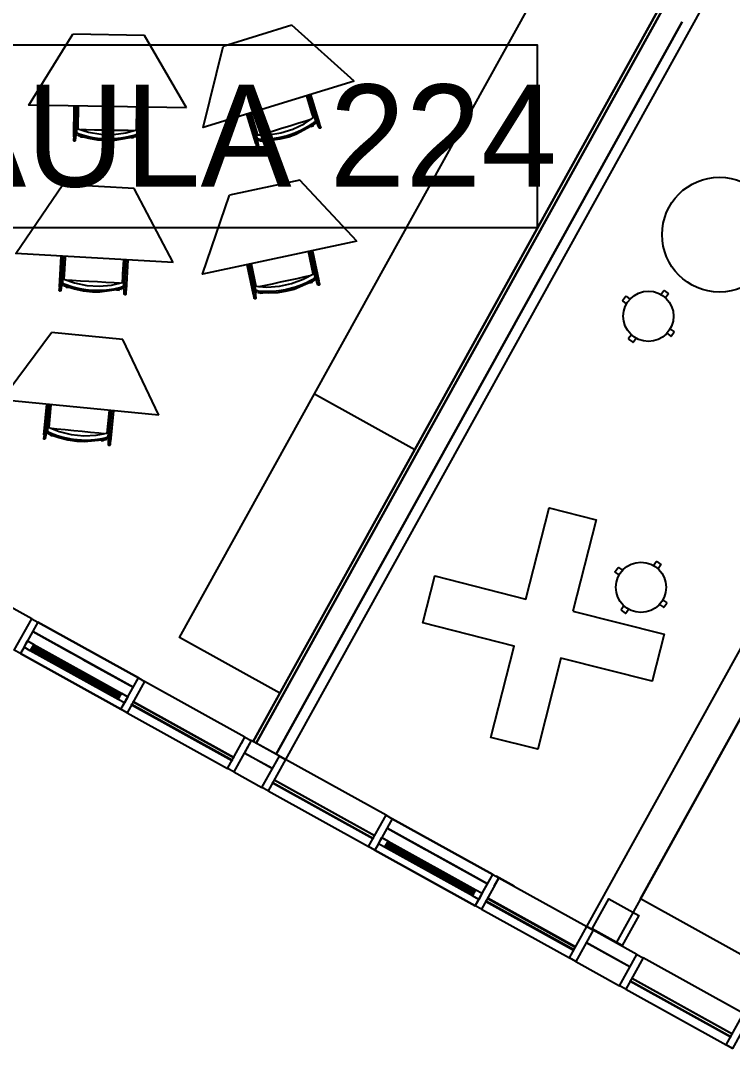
# Model space of a CAD drawing. Header units: metres. Extents: x 3.2 to 22.3, y 0.7 to 22.8.
# Drawn here: x 4.581 to 6.535, y 4.298 to 7.118 of the extents above; entities that cross this region are included whole.
import ezdxf

# ---------------------------------------------------------------- set-up
doc = ezdxf.new("R2010")
doc.units = ezdxf.units.M
for name, color, linetype in [('ARREDI', 9, 'Continuous'), ('INFISSI_VETRATE', 4, 'Continuous'), ('PARETI_STRUTTURE', 7, 'Continuous'), ('PORTE_SCALE', 2, 'Continuous'), ('WAYFINDING_RIQUADRI', 7, 'Continuous'), ('WAYFINDING_TESTI', 7, 'Continuous')]:
    doc.layers.add(name, color=color, linetype=linetype)

msp = doc.modelspace()

# ---------------------------------------------------------------- linework, layer by layer
at = {"layer": 'ARREDI'}
for points in [[(5.3874, 6.0937), (6.0573, 7.3021), (6.3328, 7.1494), (5.6629, 5.941), (5.2924, 5.2726), (5.0169, 5.4253)], [(6.0969, 5.4979), (6.3474, 5.4344), (6.3147, 5.3056), (6.0642, 5.369), (6.0008, 5.1186), (5.8719, 5.1512), (5.9354, 5.4017), (5.6849, 5.4652), (5.7176, 5.594), (5.9681, 5.5305), (6.0316, 5.781), (6.1604, 5.7483)], [(5.2724, 5.0659), (5.2722, 5.0656), (5.195, 5.1083), (5.1952, 5.1087)], [(6.2538, 4.5219), (6.2536, 4.5215), (6.1331, 4.5883), (6.1333, 4.5887)]]:
    msp.add_lwpolyline(points, close=True, dxfattribs=at)
for points in [[(5.0364, 6.8781), (4.6033, 6.8852), (4.7246, 7.0801)], [(4.9215, 7.0769), (4.7246, 7.0801)], [(5.0364, 6.8781), (4.9215, 7.0769)], [(5.3255, 7.1048), (5.1373, 7.0468)], [(5.4963, 6.9514), (5.3255, 7.1048)], [(5.4963, 6.9514), (5.0824, 6.8239), (5.1373, 7.0468)], [(5.3848, 6.8515), (5.3817, 6.8615), (5.3779, 6.8739), (5.3741, 6.8862), (5.3703, 6.8986), (5.3665, 6.9109)], [(4.7383, 6.8203), (4.7385, 6.8331), (4.7388, 6.8484), (4.739, 6.8637), (4.7393, 6.8789), (4.7393, 6.8829)], [(4.8993, 6.8177), (4.8995, 6.8281), (4.8997, 6.841), (4.8999, 6.854), (4.9001, 6.8669), (4.9003, 6.8798)], [(5.2309, 6.8041), (5.2271, 6.8163), (5.2226, 6.8309), (5.2181, 6.8455), (5.2136, 6.8601), (5.2124, 6.8639)], [(5.2318, 6.7931), (5.2295, 6.7986), (5.2273, 6.804), (5.2616, 6.8045), (5.2954, 6.8099), (5.3282, 6.82), (5.3592, 6.8346), (5.3877, 6.8535), (5.389, 6.8477), (5.3902, 6.8419), (5.3899, 6.8411), (5.3889, 6.8398), (5.3872, 6.8382), (5.3853, 6.8367)], [(5.3891, 6.8517), (5.3877, 6.8535)], [(5.3882, 6.8527), (5.3882, 6.8535), (5.3885, 6.8542), (5.389, 6.8548), (5.3897, 6.8551), (5.3904, 6.8552), (5.3911, 6.8551)], [(5.3911, 6.8551), (5.3918, 6.8547), (5.3922, 6.8542), (5.3924, 6.8539), (5.3925, 6.8535), (5.3925, 6.8527), (5.3922, 6.852), (5.3917, 6.8514)], [(5.2398, 6.8042), (5.2535, 6.8084), (5.2754, 6.8152), (5.2975, 6.822), (5.3196, 6.8288), (5.3417, 6.8356), (5.3637, 6.8424), (5.3774, 6.8466)], [(5.3853, 6.8367), (5.369, 6.826), (5.3519, 6.8166), (5.3341, 6.8087), (5.3184, 6.8031)], [(5.3852, 6.8366), (5.3689, 6.8259), (5.3518, 6.8166), (5.3341, 6.8086), (5.3184, 6.8031)], [(5.364, 6.8425), (5.3774, 6.8466)], [(5.384, 6.8279), (5.3839, 6.8281), (5.3838, 6.8286), (5.3836, 6.8292), (5.3834, 6.8299)], [(5.3903, 6.8419), (5.39, 6.8411), (5.3889, 6.8398), (5.3873, 6.8383), (5.3853, 6.8367)], [(5.3857, 6.8365), (5.3858, 6.8363), (5.3861, 6.8359), (5.3865, 6.8354)], [(5.3882, 6.8331), (5.388, 6.8333), (5.3877, 6.8337), (5.3873, 6.8342), (5.3869, 6.8348), (5.3864, 6.8354)], [(5.3877, 6.8337), (5.3886, 6.8344)], [(5.3886, 6.8344), (5.3877, 6.8337)], [(5.3882, 6.833), (5.3882, 6.833)], [(5.3896, 6.8352), (5.3906, 6.8361)], [(5.3906, 6.8361), (5.3897, 6.8352)], [(5.3907, 6.8478), (5.3905, 6.8488)], [(5.3923, 6.8392), (5.3916, 6.8396), (5.3911, 6.8402), (5.3909, 6.8407), (5.3909, 6.8409), (5.3909, 6.8416), (5.3909, 6.8416), (5.3912, 6.8423), (5.3917, 6.8428), (5.3923, 6.8432), (5.3931, 6.8433), (5.3938, 6.8431)], [(5.391, 6.8463), (5.3914, 6.8447), (5.3923, 6.8405)], [(5.3913, 6.8367), (5.3923, 6.8381)], [(5.3924, 6.8381), (5.3913, 6.8368)], [(5.3938, 6.8432), (5.3945, 6.8428), (5.3949, 6.8422), (5.3952, 6.8417), (5.3952, 6.8415), (5.3952, 6.8408), (5.3952, 6.8408), (5.3949, 6.8401), (5.3944, 6.8396), (5.3938, 6.8392), (5.393, 6.8391)], [(5.401, 6.8338), (5.4003, 6.8336)], [(5.4017, 6.822), (5.401, 6.8224), (5.4006, 6.823), (5.4005, 6.8232), (5.4003, 6.8237), (5.4003, 6.8244), (5.4006, 6.8251)], [(5.401, 6.8338), (5.4015, 6.8339), (5.4017, 6.834), (5.4018, 6.834), (5.4018, 6.834)], [(5.4032, 6.826), (5.4039, 6.8257), (5.4043, 6.8251), (5.4044, 6.8249), (5.4044, 6.8249), (5.4046, 6.8244), (5.4046, 6.8236), (5.4043, 6.8229), (5.4038, 6.8224), (5.4031, 6.822), (5.4024, 6.8219), (5.4017, 6.822)], [(4.7269, 6.7988), (4.7268, 6.7988), (4.7272, 6.7988), (4.7277, 6.7988)], [(4.7284, 6.7987), (4.7277, 6.7988)], [(4.7324, 6.8181), (4.7316, 6.8183), (4.731, 6.8187), (4.7306, 6.8193), (4.7303, 6.82), (4.7303, 6.8205), (4.7303, 6.8205), (4.7304, 6.8208), (4.7307, 6.8215), (4.7312, 6.822)], [(4.7331, 6.806), (4.7324, 6.8061), (4.7318, 6.8065), (4.7313, 6.8071), (4.7313, 6.8072), (4.7311, 6.8078), (4.7311, 6.808), (4.7311, 6.8085), (4.7314, 6.8092), (4.7319, 6.8098)], [(4.7312, 6.822), (4.7319, 6.8223), (4.7326, 6.8224), (4.7333, 6.8222), (4.734, 6.8218), (4.7344, 6.8212)], [(4.7319, 6.8098), (4.7326, 6.8101), (4.7334, 6.8102), (4.7341, 6.81), (4.7347, 6.8096), (4.7352, 6.8091), (4.7352, 6.8091), (4.7354, 6.8084), (4.7354, 6.8082), (4.7353, 6.8076), (4.735, 6.807)], [(4.7349, 6.8214), (4.7338, 6.8186)], [(4.7338, 6.8186), (4.7349, 6.8214)], [(4.7343, 6.806), (4.7339, 6.8119), (4.7338, 6.8133)], [(4.7339, 6.81), (4.7338, 6.81)], [(4.7357, 6.8096), (4.7353, 6.8155), (4.7349, 6.8214), (4.7676, 6.8112), (4.8014, 6.8058), (4.8357, 6.8052), (4.8697, 6.8095), (4.9027, 6.8186), (4.9021, 6.8127), (4.9015, 6.8069), (4.901, 6.8062), (4.8996, 6.8052), (4.8975, 6.8043), (4.8952, 6.8034)], [(4.742, 6.806), (4.7397, 6.8069), (4.7376, 6.8079), (4.7362, 6.8089), (4.7357, 6.8096)], [(4.7419, 6.8059), (4.7396, 6.8069), (4.7376, 6.8079), (4.7362, 6.8089), (4.7357, 6.8096)], [(4.7373, 6.8037), (4.7361, 6.8043)], [(4.7362, 6.8043), (4.7373, 6.8038)], [(4.7412, 6.8044), (4.7409, 6.8037), (4.7407, 6.803), (4.7404, 6.8024), (4.7403, 6.8019), (4.7402, 6.8016), (4.7402, 6.8016), (4.7402, 6.8016), (4.7402, 6.8018)], [(4.7416, 6.8056), (4.7416, 6.8054), (4.7414, 6.805), (4.7412, 6.8044)], [(4.7986, 6.7933), (4.7796, 6.796), (4.7606, 6.8002), (4.7419, 6.8059)], [(4.7987, 6.7933), (4.7796, 6.7959), (4.7607, 6.8002), (4.7421, 6.8059)], [(4.7457, 6.8), (4.7457, 6.7993), (4.7456, 6.7986), (4.7456, 6.7981), (4.7456, 6.7978)], [(4.7468, 6.8177), (4.7607, 6.8175)], [(4.8907, 6.8153), (4.8764, 6.8156), (4.8534, 6.8159), (4.8303, 6.8163), (4.8072, 6.8167), (4.7841, 6.8171), (4.7611, 6.8175), (4.7468, 6.8177)], [(4.895, 6.8034), (4.8763, 6.7983), (4.8572, 6.7947), (4.8378, 6.7926)], [(4.8952, 6.8034), (4.8764, 6.7983), (4.8573, 6.7947), (4.8379, 6.7927)], [(4.8768, 6.8156), (4.8907, 6.8153)], [(4.8912, 6.7955), (4.8912, 6.7957), (4.8913, 6.7962), (4.8913, 6.7969), (4.8913, 6.7976)], [(4.8912, 6.7954), (4.8912, 6.7955)], [(4.9015, 6.8069), (4.901, 6.8062), (4.8996, 6.8053), (4.8976, 6.8043), (4.8952, 6.8034)], [(4.8959, 6.8019), (4.8957, 6.8025), (4.8956, 6.8029), (4.8955, 6.8031)], [(4.8959, 6.8019), (4.8961, 6.8012), (4.8964, 6.8005), (4.8966, 6.7998), (4.8967, 6.7994), (4.8968, 6.7991)], [(4.8966, 6.7998), (4.8976, 6.8002)], [(4.8976, 6.8002), (4.8966, 6.7998)], [(4.8988, 6.8006), (4.8999, 6.8011)], [(4.9001, 6.8012), (4.8989, 6.8007)], [(4.9009, 6.8016), (4.9023, 6.8025)], [(4.9024, 6.8025), (4.901, 6.8016)], [(4.9026, 6.8037), (4.9021, 6.8042), (4.9018, 6.8049), (4.9018, 6.8055), (4.9018, 6.8056), (4.9021, 6.8063), (4.9021, 6.8063), (4.9025, 6.8069), (4.9032, 6.8073), (4.9039, 6.8074), (4.9047, 6.8073), (4.9053, 6.8069)], [(4.9035, 6.8165), (4.9027, 6.8186)], [(4.903, 6.8178), (4.9032, 6.8185), (4.9037, 6.8191), (4.9043, 6.8194), (4.9051, 6.8196), (4.9058, 6.8195), (4.9065, 6.8191)], [(4.9036, 6.8108), (4.9035, 6.8091), (4.903, 6.8048)], [(4.9053, 6.8069), (4.9058, 6.8064), (4.9061, 6.8057), (4.9061, 6.8051), (4.9061, 6.8049), (4.9059, 6.8043), (4.9059, 6.8043), (4.9054, 6.8037), (4.9048, 6.8033), (4.904, 6.8032), (4.9033, 6.8033)], [(4.9065, 6.8191), (4.907, 6.8186), (4.9072, 6.8179), (4.9073, 6.8176), (4.9073, 6.8171), (4.907, 6.8164), (4.9065, 6.8158), (4.9059, 6.8155)], [(4.9092, 6.7958), (4.9085, 6.7958)], [(4.91, 6.7958), (4.9101, 6.7958), (4.9097, 6.7958), (4.9092, 6.7958)], [(5.2259, 6.8002), (5.2252, 6.8001), (5.2245, 6.8003), (5.2238, 6.8007), (5.2234, 6.8013), (5.2232, 6.8018), (5.2232, 6.8018), (5.2232, 6.8021), (5.2233, 6.8028), (5.2236, 6.8035)], [(5.2236, 6.8035), (5.2241, 6.804), (5.2248, 6.8043), (5.2256, 6.8044), (5.2263, 6.8042), (5.2269, 6.8038)], [(5.2273, 6.8041), (5.2271, 6.801)], [(5.2271, 6.801), (5.2273, 6.8041)], [(5.2315, 6.7892), (5.2293, 6.7947), (5.2287, 6.796)], [(5.2966, 6.7971), (5.2777, 6.7937), (5.2583, 6.7919), (5.2388, 6.7916)], [(5.2966, 6.7971), (5.2778, 6.7937), (5.2584, 6.7919), (5.239, 6.7916)], [(5.2397, 6.8042), (5.2531, 6.8083)], [(5.2972, 6.7973), (5.313, 6.8015)], [(5.313, 6.8014), (5.2972, 6.7973)], [(4.7303, 6.7873), (4.7296, 6.7869), (4.7289, 6.7868), (4.7281, 6.787), (4.7275, 6.7874), (4.7271, 6.788), (4.7269, 6.7887), (4.7268, 6.7892), (4.7269, 6.7895), (4.7272, 6.7902), (4.7277, 6.7907)], [(4.7305, 6.7905), (4.7309, 6.79), (4.7311, 6.7892), (4.7311, 6.7887), (4.7311, 6.7885), (4.7308, 6.7878), (4.7303, 6.7873)], [(4.7992, 6.7933), (4.8156, 6.7923)], [(4.8156, 6.7923), (4.7993, 6.7933)], [(4.8376, 6.7926), (4.8212, 6.7922)], [(4.8212, 6.7922), (4.8376, 6.7926)], [(4.9062, 6.7844), (4.9057, 6.7849), (4.9055, 6.7856), (4.9054, 6.7859), (4.9055, 6.7864), (4.9057, 6.7871), (4.9062, 6.7877)], [(4.9089, 6.7877), (4.9094, 6.7872), (4.9097, 6.7865), (4.9097, 6.7862), (4.9097, 6.7857), (4.9095, 6.785), (4.909, 6.7845), (4.9084, 6.7841), (4.9076, 6.7839), (4.9069, 6.784), (4.9062, 6.7844)], [(5.2275, 6.7803), (5.227, 6.7801), (5.2267, 6.7801)], [(5.2267, 6.7801), (5.2267, 6.7801)], [(5.2281, 6.7805), (5.2275, 6.7803)], [(5.2311, 6.7892), (5.2304, 6.7889), (5.2297, 6.7888), (5.2289, 6.789), (5.2283, 6.7894), (5.2283, 6.7894), (5.2279, 6.79), (5.2278, 6.7901), (5.2277, 6.7907), (5.2278, 6.7914), (5.2281, 6.7921)], [(5.2281, 6.7921), (5.2286, 6.7926), (5.2293, 6.7929), (5.2301, 6.793), (5.2308, 6.7928), (5.2314, 6.7924), (5.2314, 6.7924), (5.2318, 6.7918), (5.2319, 6.7917), (5.232, 6.7911), (5.2319, 6.7904)], [(5.2335, 6.7702), (5.233, 6.7697), (5.2323, 6.7693), (5.2316, 6.7693), (5.2308, 6.7695), (5.2302, 6.7699), (5.2298, 6.7705), (5.2296, 6.771), (5.2296, 6.7712), (5.2297, 6.772), (5.23, 6.7726)], [(5.2388, 6.7916), (5.2363, 6.7917), (5.234, 6.7921), (5.2324, 6.7926), (5.2317, 6.7931)], [(5.2388, 6.7916), (5.2364, 6.7917), (5.2341, 6.7921), (5.2325, 6.7926), (5.2318, 6.7931)], [(5.2327, 6.7734), (5.2333, 6.7729), (5.2337, 6.7723), (5.2339, 6.7719), (5.2339, 6.7718), (5.2339, 6.7716), (5.2338, 6.7709), (5.2335, 6.7702)], [(5.2338, 6.7882), (5.2351, 6.788)], [(5.2351, 6.788), (5.2338, 6.7882)], [(5.2385, 6.7891), (5.2385, 6.7884), (5.2385, 6.7877), (5.2385, 6.7872), (5.2385, 6.7869), (5.2384, 6.7869), (5.2384, 6.7869), (5.2385, 6.7871)], [(5.2386, 6.7912), (5.2386, 6.7909), (5.2386, 6.7905), (5.2386, 6.7899)], [(5.2442, 6.7871), (5.2444, 6.7863), (5.2446, 6.7857), (5.2448, 6.7852), (5.2448, 6.785)], [(5.2448, 6.785), (5.2448, 6.785)], [(5, 6.454), (4.5676, 6.4783), (4.6966, 6.6682)], [(4.8931, 6.6572), (4.6966, 6.6682)], [(5, 6.454), (4.8931, 6.6572)], [(5.3473, 6.6799), (5.1548, 6.6387)], [(5.504, 6.512), (5.3473, 6.6799)], [(5.504, 6.512), (5.0805, 6.4215), (5.1548, 6.6387)], [(6.698, 5.4572), (7.3583, 6.6484), (7.6338, 6.4957), (6.9735, 5.3045), (6.5582, 4.5553), (6.2827, 4.708), (6.698, 5.4572), (6.9735, 5.3045)], [(4.7034, 6.4706), (4.7032, 6.4666), (4.7023, 6.4514), (4.7015, 6.4361), (4.7006, 6.4209), (4.6999, 6.4081)], [(4.8607, 6.3991), (4.8613, 6.4095), (4.862, 6.4224), (4.8627, 6.4353), (4.8635, 6.4482), (4.8642, 6.4611)], [(5.3711, 6.4831), (5.3738, 6.4705), (5.3765, 6.4578), (5.3792, 6.4452), (5.3819, 6.4326), (5.3841, 6.4224)], [(5.2266, 6.3887), (5.2239, 6.4012), (5.2207, 6.4161), (5.2175, 6.4311), (5.2143, 6.446), (5.2135, 6.4499)], [(4.6939, 6.4062), (4.6932, 6.4064), (4.6926, 6.4068), (4.6921, 6.4074), (4.6919, 6.4081), (4.692, 6.4086), (4.692, 6.4086), (4.692, 6.4089), (4.6923, 6.4095), (4.6929, 6.4101)], [(4.6929, 6.4101), (4.6935, 6.4104), (4.6943, 6.4104), (4.695, 6.4102), (4.6956, 6.4098), (4.6961, 6.4092)], [(4.6953, 6.394), (4.6951, 6.3999), (4.6951, 6.4013)], [(4.6966, 6.4093), (4.6953, 6.4066)], [(4.6953, 6.4066), (4.6966, 6.4093)], [(4.6969, 6.3975), (4.6967, 6.4034), (4.6966, 6.4093), (4.7288, 6.3979), (4.7624, 6.3911), (4.7967, 6.3892), (4.8308, 6.3921), (4.8641, 6.3999), (4.8633, 6.394), (4.8625, 6.3882), (4.8619, 6.3875), (4.8604, 6.3867), (4.8583, 6.3858), (4.856, 6.385)], [(4.7083, 6.4052), (4.7222, 6.4044)], [(4.852, 6.3971), (4.8377, 6.3979), (4.8148, 6.3992), (4.7917, 6.4005), (4.7686, 6.4018), (4.7456, 6.4031), (4.7226, 6.4043), (4.7083, 6.4051)], [(4.8644, 6.399), (4.8646, 6.3997), (4.8651, 6.4003), (4.8658, 6.4006), (4.8665, 6.4008), (4.8673, 6.4006), (4.8679, 6.4002)], [(4.8679, 6.4002), (4.8684, 6.3997), (4.8686, 6.399), (4.8686, 6.3987), (4.8686, 6.3982), (4.8683, 6.3975), (4.8678, 6.397), (4.8672, 6.3966)], [(5.2265, 6.3777), (5.2248, 6.3833), (5.223, 6.389), (5.2572, 6.3864), (5.2914, 6.3888), (5.3249, 6.3959), (5.357, 6.4078), (5.3872, 6.4241), (5.3879, 6.4182), (5.3886, 6.4123), (5.3883, 6.4115), (5.3871, 6.4103), (5.3853, 6.4089), (5.3832, 6.4076)], [(5.2354, 6.388), (5.2495, 6.391), (5.272, 6.3958), (5.2945, 6.4007), (5.3171, 6.4055), (5.3397, 6.4103), (5.3622, 6.4151), (5.3762, 6.4181)], [(5.3831, 6.4075), (5.366, 6.3983), (5.3482, 6.3905), (5.3298, 6.3841), (5.3136, 6.38)], [(5.3832, 6.4075), (5.3661, 6.3983), (5.3482, 6.3905), (5.3298, 6.3841), (5.3136, 6.38)], [(5.3626, 6.4152), (5.3762, 6.4181)], [(5.3812, 6.3989), (5.3811, 6.3992), (5.381, 6.3996), (5.3809, 6.4003), (5.3807, 6.401)], [(5.3887, 6.4123), (5.3883, 6.4115), (5.3872, 6.4103), (5.3854, 6.4089), (5.3832, 6.4076)], [(5.3836, 6.4073), (5.3837, 6.4071), (5.384, 6.4067), (5.3843, 6.4062)], [(5.3858, 6.4037), (5.3857, 6.4039), (5.3854, 6.4044), (5.3851, 6.4049), (5.3847, 6.4056), (5.3843, 6.4062)], [(5.3854, 6.4044), (5.3863, 6.4049)], [(5.3863, 6.4049), (5.3854, 6.4043)], [(5.3884, 6.4221), (5.3872, 6.4241)], [(5.3874, 6.4056), (5.3885, 6.4065)], [(5.3885, 6.4065), (5.3875, 6.4057)], [(5.3876, 6.4233), (5.3877, 6.424), (5.388, 6.4247), (5.3885, 6.4252), (5.3892, 6.4255), (5.39, 6.4256), (5.3907, 6.4254)], [(5.3904, 6.4094), (5.3898, 6.4099), (5.3894, 6.4105), (5.3892, 6.411), (5.3892, 6.4112), (5.3893, 6.4119), (5.3896, 6.4126), (5.3902, 6.4131), (5.3909, 6.4134), (5.3916, 6.4134), (5.3923, 6.4132)], [(5.3892, 6.4071), (5.3904, 6.4083)], [(5.3904, 6.4083), (5.3893, 6.4071)], [(5.3896, 6.4182), (5.3895, 6.4191)], [(5.3899, 6.4163), (5.39, 6.415), (5.3905, 6.4107)], [(5.3904, 6.4131), (5.3904, 6.4131)], [(5.3907, 6.4254), (5.3913, 6.4249), (5.3917, 6.4243), (5.3918, 6.4241), (5.3918, 6.4241), (5.3919, 6.4236), (5.3918, 6.4229), (5.3915, 6.4222), (5.391, 6.4217)], [(5.3923, 6.4132), (5.3929, 6.4128), (5.3934, 6.4122), (5.3935, 6.4116), (5.3936, 6.4115), (5.3935, 6.4108), (5.3935, 6.4108), (5.3931, 6.4101), (5.3926, 6.4096), (5.3919, 6.4093), (5.3912, 6.4092)], [(5.3986, 6.4032), (5.398, 6.4031)], [(5.3986, 6.4032), (5.3991, 6.4034), (5.3994, 6.4034), (5.3995, 6.4034), (5.3995, 6.4034)], [(4.6906, 6.3754), (4.6899, 6.3751), (4.6892, 6.375), (4.6884, 6.3752), (4.6878, 6.3757), (4.6874, 6.3763), (4.6872, 6.377), (4.6872, 6.3775), (4.6873, 6.3777), (4.6876, 6.3784), (4.6881, 6.3789)], [(4.6876, 6.387), (4.6876, 6.387), (4.6877, 6.387), (4.6879, 6.387), (4.6885, 6.387)], [(4.6891, 6.3869), (4.6885, 6.387)], [(4.6909, 6.3787), (4.6913, 6.3781), (4.6915, 6.3773), (4.6915, 6.3768), (4.6914, 6.3766), (4.6911, 6.3759), (4.6906, 6.3754)], [(4.6942, 6.394), (4.6934, 6.3942), (4.6928, 6.3946), (4.6924, 6.3952), (4.6924, 6.3953), (4.6922, 6.3959), (4.6922, 6.396), (4.6923, 6.3966), (4.6926, 6.3973), (4.6931, 6.3978)], [(4.6931, 6.3978), (4.6938, 6.3981), (4.6946, 6.3982), (4.6953, 6.398), (4.6959, 6.3976), (4.6963, 6.397), (4.6963, 6.397), (4.6965, 6.3963), (4.6965, 6.3961), (4.6964, 6.3956), (4.6961, 6.3949)], [(4.6951, 6.398), (4.695, 6.398)], [(4.703, 6.3936), (4.7008, 6.3946), (4.6988, 6.3957), (4.6974, 6.3967), (4.6969, 6.3975)], [(4.703, 6.3936), (4.7006, 6.3947), (4.6987, 6.3958), (4.6974, 6.3968), (4.6969, 6.3975)], [(4.6971, 6.3922), (4.6982, 6.3916)], [(4.6982, 6.3916), (4.6971, 6.3922)], [(4.7011, 6.3896), (4.701, 6.3894), (4.701, 6.3893), (4.701, 6.3894), (4.7011, 6.3896), (4.7013, 6.3901), (4.7016, 6.3907), (4.7019, 6.3914), (4.7022, 6.3921)], [(4.7026, 6.3933), (4.7026, 6.3931), (4.7024, 6.3927), (4.7021, 6.3921)], [(4.7591, 6.3787), (4.7402, 6.3821), (4.7213, 6.3871), (4.703, 6.3936)], [(4.7591, 6.3787), (4.7403, 6.3821), (4.7214, 6.3871), (4.7031, 6.3935)], [(4.7065, 6.3875), (4.7064, 6.3868), (4.7064, 6.3861), (4.7064, 6.3856), (4.7063, 6.3854)], [(4.7597, 6.3787), (4.776, 6.3771)], [(4.776, 6.3771), (4.7598, 6.3787)], [(4.8559, 6.385), (4.8369, 6.3806), (4.8177, 6.3778), (4.7982, 6.3765), (4.7816, 6.3768)], [(4.856, 6.385), (4.837, 6.3806), (4.8177, 6.3778), (4.7983, 6.3765), (4.7816, 6.3768)], [(4.8381, 6.3979), (4.852, 6.3971)], [(4.8517, 6.3772), (4.8518, 6.3775), (4.8518, 6.378), (4.8518, 6.3786), (4.8519, 6.3793)], [(4.8517, 6.3772), (4.8517, 6.3772)], [(4.8625, 6.3882), (4.8619, 6.3875), (4.8605, 6.3867), (4.8584, 6.3858), (4.856, 6.385)], [(4.8563, 6.3847), (4.8564, 6.3845), (4.8565, 6.384), (4.8567, 6.3834)], [(4.8567, 6.3834), (4.8569, 6.3827), (4.8571, 6.382), (4.8573, 6.3813), (4.8574, 6.3809), (4.8575, 6.3806)], [(4.8573, 6.3814), (4.8583, 6.3817)], [(4.8583, 6.3817), (4.8573, 6.3814)], [(4.8595, 6.3821), (4.8606, 6.3825)], [(4.8608, 6.3826), (4.8596, 6.3821)], [(4.8616, 6.383), (4.8631, 6.3838)], [(4.8631, 6.3838), (4.8617, 6.383)], [(4.8634, 6.3849), (4.863, 6.3855), (4.8627, 6.3862), (4.8627, 6.3868), (4.8627, 6.387), (4.863, 6.3876), (4.863, 6.3876), (4.8635, 6.3882), (4.8641, 6.3885), (4.8649, 6.3886), (4.8656, 6.3885), (4.8663, 6.3881)], [(4.8639, 6.3861), (4.8645, 6.3904), (4.8647, 6.392)], [(4.8648, 6.3977), (4.8641, 6.3999)], [(4.8663, 6.3881), (4.8667, 6.3875), (4.867, 6.3868), (4.867, 6.3862), (4.867, 6.3861), (4.8667, 6.3855), (4.8667, 6.3854), (4.8662, 6.3849), (4.8656, 6.3845), (4.8648, 6.3844), (4.8641, 6.3846)], [(4.8649, 6.3936), (4.8651, 6.3945)], [(4.8697, 6.3768), (4.869, 6.3768)], [(4.8705, 6.3768), (4.8702, 6.3768), (4.8697, 6.3768)], [(4.8705, 6.3768), (4.8706, 6.3768)], [(5.2213, 6.3852), (5.2205, 6.3852), (5.2198, 6.3855), (5.2193, 6.386), (5.2189, 6.3866), (5.2188, 6.3871), (5.2188, 6.3873), (5.2189, 6.3881), (5.2193, 6.3887)], [(5.2193, 6.3887), (5.2199, 6.3892), (5.2206, 6.3895), (5.2213, 6.3895), (5.222, 6.3892), (5.2226, 6.3887)], [(5.2248, 6.3736), (5.224, 6.3735), (5.2233, 6.3738), (5.2227, 6.3742), (5.2227, 6.3743), (5.2224, 6.3749), (5.2223, 6.375), (5.2222, 6.3756), (5.2224, 6.3763), (5.2228, 6.377)], [(5.223, 6.389), (5.2226, 6.386)], [(5.2226, 6.386), (5.223, 6.389)], [(5.2228, 6.377), (5.2233, 6.3775), (5.224, 6.3777), (5.2248, 6.3777), (5.2255, 6.3775), (5.2261, 6.377), (5.2261, 6.377), (5.2264, 6.3764), (5.2265, 6.3762), (5.2266, 6.3757), (5.2264, 6.3749)], [(5.2237, 6.3809), (5.2242, 6.3795), (5.2259, 6.3738)], [(5.2334, 6.3755), (5.2308, 6.3759), (5.2286, 6.3765), (5.2271, 6.3771), (5.2265, 6.3777)], [(5.2334, 6.3755), (5.231, 6.3759), (5.2287, 6.3764), (5.2272, 6.3771), (5.2265, 6.3776)], [(5.2293, 6.3723), (5.228, 6.3726)], [(5.2281, 6.3726), (5.2293, 6.3723)], [(5.233, 6.3738), (5.2329, 6.3731), (5.2328, 6.3724), (5.2327, 6.3717), (5.2326, 6.3712), (5.2326, 6.3709), (5.2326, 6.3709), (5.2326, 6.3709), (5.2326, 6.3711)], [(5.2331, 6.3752), (5.2331, 6.3749), (5.2331, 6.3745), (5.233, 6.3738)], [(5.2914, 6.376), (5.2723, 6.3743), (5.2528, 6.3741), (5.2334, 6.3755)], [(5.2915, 6.376), (5.2724, 6.3743), (5.2529, 6.3741), (5.2335, 6.3755)], [(5.2354, 6.388), (5.2491, 6.391)], [(5.292, 6.3761), (5.3082, 6.3788)], [(5.3081, 6.3788), (5.2921, 6.3761)], [(5.3983, 6.3915), (5.3977, 6.3919), (5.3973, 6.3925), (5.3972, 6.3928), (5.3972, 6.3928), (5.3971, 6.3932), (5.3971, 6.394), (5.3975, 6.3947)], [(5.4002, 6.3953), (5.4008, 6.3949), (5.4012, 6.3943), (5.4013, 6.3941), (5.4013, 6.3941), (5.4014, 6.3936), (5.4013, 6.3928), (5.401, 6.3922), (5.4004, 6.3916), (5.3998, 6.3913), (5.399, 6.3913), (5.3983, 6.3915)], [(6.3383, 6.3663), (6.3462, 6.3771)], [(6.3462, 6.3771), (6.3473, 6.3773)], [(6.3473, 6.3773), (6.3587, 6.3689)], [(4.8663, 6.3655), (4.8658, 6.3661), (4.8656, 6.3668), (4.8655, 6.3671), (4.8656, 6.3676), (4.8658, 6.3683), (4.8663, 6.3688)], [(4.8691, 6.3688), (4.8696, 6.3682), (4.8698, 6.3675), (4.8699, 6.3673), (4.8698, 6.3668), (4.8695, 6.3661), (4.8691, 6.3655), (4.8684, 6.3651), (4.8677, 6.365), (4.8669, 6.3652), (4.8663, 6.3655)], [(5.2211, 6.3653), (5.2206, 6.3652), (5.2203, 6.3651)], [(5.2203, 6.3651), (5.2203, 6.3651)], [(5.2218, 6.3654), (5.2211, 6.3653)], [(5.2262, 6.3547), (5.2257, 6.3542), (5.2249, 6.354), (5.2242, 6.354), (5.2235, 6.3542), (5.2229, 6.3547), (5.2225, 6.3553), (5.2224, 6.3558), (5.2224, 6.3558), (5.2224, 6.3561), (5.2225, 6.3568)], [(5.2257, 6.3579), (5.2262, 6.3575), (5.2266, 6.3568), (5.2267, 6.3563), (5.2267, 6.3561), (5.2266, 6.3553), (5.2262, 6.3547)], [(5.2388, 6.3685), (5.2387, 6.3687), (5.2386, 6.3692), (5.2385, 6.3698), (5.2383, 6.3705)], [(5.2388, 6.3684), (5.2388, 6.3684)], [(6.2333, 6.3495), (6.2417, 6.361)], [(6.2335, 6.3484), (6.2333, 6.3495)], [(6.2443, 6.3405), (6.2335, 6.3484)], [(6.2417, 6.361), (6.2428, 6.3611)], [(6.2428, 6.3611), (6.2536, 6.3532)], [(6.3589, 6.3678), (6.351, 6.357)], [(6.3587, 6.3689), (6.3589, 6.3678)], [(4.9601, 6.0351), (4.529, 6.0771), (4.6656, 6.2616)], [(4.8616, 6.2425), (4.6656, 6.2616)], [(6.3548, 6.2596), (6.3656, 6.2517)], [(6.3749, 6.2644), (6.3641, 6.2723)], [(6.3667, 6.2519), (6.3751, 6.2633)], [(6.3751, 6.2633), (6.3749, 6.2644)], [(4.9601, 6.0351), (4.8616, 6.2425)], [(6.2574, 6.2558), (6.2495, 6.245)], [(6.2495, 6.245), (6.2497, 6.2439)], [(6.2496, 6.2439), (6.2611, 6.2355)], [(6.2611, 6.2355), (6.2622, 6.2357)], [(6.2622, 6.2357), (6.2701, 6.2465)], [(6.3656, 6.2517), (6.3667, 6.2519)], [(5.3874, 6.0937), (5.6629, 5.941)], [(4.6583, 6.0016), (4.6596, 6.0143), (4.661, 6.0295), (4.6625, 6.0448), (4.664, 6.0599), (4.6644, 6.0639)], [(4.8246, 6.0478), (4.8234, 6.035), (4.8221, 6.0221), (4.8196, 5.9964), (4.8186, 5.986)], [(4.6452, 5.981), (4.6452, 5.981), (4.6452, 5.981), (4.6455, 5.981), (4.646, 5.981)], [(4.6467, 5.9809), (4.646, 5.981)], [(4.652, 5.9877), (4.6513, 5.9879), (4.6507, 5.9884), (4.6503, 5.989), (4.6503, 5.9891), (4.6501, 5.9897), (4.6501, 5.9899), (4.6502, 5.9904), (4.6506, 5.9911), (4.6511, 5.9916)], [(4.6522, 5.9999), (4.6515, 6.0001), (4.6509, 6.0006), (4.6505, 6.0012), (4.6504, 6.0019), (4.6504, 6.0024), (4.6505, 6.0027), (4.6508, 6.0033), (4.6514, 6.0038)], [(4.6511, 5.9916), (4.6518, 5.9919), (4.6526, 5.9919), (4.6533, 5.9917), (4.6539, 5.9912), (4.6543, 5.9906), (4.6543, 5.9906), (4.6545, 5.9899), (4.6545, 5.9898), (4.6544, 5.9892), (4.654, 5.9885)], [(4.6514, 6.0038), (4.6521, 6.0041), (4.6528, 6.0041), (4.6535, 6.0039), (4.6541, 6.0035), (4.6545, 6.0028)], [(4.6531, 5.9917), (4.653, 5.9917)], [(4.6532, 5.9876), (4.6532, 5.9936), (4.6532, 5.995)], [(4.655, 6.0029), (4.6537, 6.0002)], [(4.6537, 6.0002), (4.655, 6.0029)], [(4.6545, 5.9915), (4.6552, 5.9915)], [(4.6549, 5.9911), (4.655, 5.997), (4.655, 6.0029), (4.6868, 5.9902), (4.7201, 5.982), (4.7542, 5.9787), (4.7885, 5.9803), (4.8221, 5.9867), (4.821, 5.9808), (4.8199, 5.975), (4.8193, 5.9744), (4.8178, 5.9736), (4.8157, 5.9728), (4.8133, 5.9721)], [(4.6608, 5.987), (4.6586, 5.9881), (4.6567, 5.9893), (4.6554, 5.9903), (4.6549, 5.9911)], [(4.6608, 5.987), (4.6585, 5.9881), (4.6566, 5.9893), (4.6553, 5.9904), (4.6549, 5.9911)], [(4.656, 5.9852), (4.6549, 5.9859)], [(4.6549, 5.9858), (4.656, 5.9852)], [(4.6599, 5.9855), (4.6596, 5.9848), (4.6593, 5.9841), (4.659, 5.9835), (4.6588, 5.9831), (4.6587, 5.9828), (4.6587, 5.9828), (4.6587, 5.9828), (4.6588, 5.983)], [(4.6599, 5.9855), (4.6602, 5.9861), (4.6605, 5.9867)], [(4.7163, 5.9698), (4.6975, 5.974), (4.6789, 5.9797), (4.6608, 5.987)], [(4.7163, 5.9698), (4.6976, 5.974), (4.679, 5.9797), (4.6609, 5.9869)], [(4.664, 5.9807), (4.664, 5.98), (4.6639, 5.9794), (4.6639, 5.9789), (4.6638, 5.9786)], [(4.6666, 5.9983), (4.6805, 5.997)], [(4.8099, 5.9843), (4.7956, 5.9857), (4.7727, 5.988), (4.7497, 5.9902), (4.7267, 5.9924), (4.7037, 5.9947), (4.6808, 5.9969), (4.6666, 5.9983)], [(4.796, 5.9857), (4.8099, 5.9843)], [(4.8223, 5.9787), (4.8221, 5.9771), (4.8213, 5.9729)], [(4.8227, 5.9845), (4.8221, 5.9867)], [(4.8223, 5.9858), (4.8226, 5.9865), (4.8231, 5.987), (4.8238, 5.9873), (4.8245, 5.9874), (4.8252, 5.9873), (4.8259, 5.9868)], [(4.8226, 5.9803), (4.8228, 5.9812)], [(4.8259, 5.9868), (4.8263, 5.9863), (4.8265, 5.9855), (4.8265, 5.9853), (4.8265, 5.9848), (4.8262, 5.9841), (4.8257, 5.9836), (4.825, 5.9832)], [(4.6477, 5.9693), (4.647, 5.969), (4.6462, 5.969), (4.6455, 5.9692), (4.6449, 5.9697), (4.6445, 5.9703), (4.6444, 5.971), (4.6444, 5.9715), (4.6444, 5.9715), (4.6445, 5.9718), (4.6448, 5.9724), (4.6454, 5.9729)], [(4.6481, 5.9726), (4.6485, 5.9719), (4.6487, 5.9712), (4.6487, 5.9707), (4.6487, 5.9707), (4.6486, 5.9705), (4.6482, 5.9698), (4.6477, 5.9693)], [(4.7331, 5.9675), (4.7169, 5.9697)], [(4.7169, 5.9697), (4.7331, 5.9675)], [(4.8132, 5.9721), (4.7941, 5.9685), (4.7748, 5.9665), (4.7553, 5.966), (4.7387, 5.9669)], [(4.8133, 5.9721), (4.7942, 5.9685), (4.7748, 5.9665), (4.7553, 5.966), (4.7387, 5.9669)], [(4.809, 5.9666), (4.8089, 5.9659), (4.8088, 5.9652), (4.8088, 5.9648), (4.8088, 5.9645)], [(4.8088, 5.9645), (4.8088, 5.9645)], [(4.82, 5.975), (4.8194, 5.9744), (4.8179, 5.9736), (4.8158, 5.9728), (4.8133, 5.9721)], [(4.8136, 5.9718), (4.8137, 5.9716), (4.8138, 5.9711), (4.8139, 5.9705)], [(4.8146, 5.9677), (4.8146, 5.9679), (4.8144, 5.9684), (4.8143, 5.9691), (4.8141, 5.9698), (4.8139, 5.9705)], [(4.8144, 5.9684), (4.8155, 5.9687)], [(4.8155, 5.9687), (4.8144, 5.9684)], [(4.8167, 5.969), (4.8178, 5.9695)], [(4.818, 5.9695), (4.8168, 5.9691)], [(4.8189, 5.9699), (4.8204, 5.9707)], [(4.8204, 5.9707), (4.819, 5.9699)], [(4.8208, 5.9717), (4.8203, 5.9723), (4.8201, 5.9731), (4.8201, 5.9736), (4.8201, 5.9738), (4.8204, 5.9744), (4.8204, 5.9745), (4.821, 5.975), (4.8216, 5.9753), (4.8224, 5.9754), (4.8231, 5.9752), (4.8237, 5.9748)], [(4.8237, 5.9748), (4.8242, 5.9742), (4.8244, 5.9735), (4.8244, 5.9729), (4.8243, 5.9727), (4.8241, 5.9721), (4.8241, 5.9721), (4.8235, 5.9715), (4.8229, 5.9712), (4.8221, 5.9712), (4.8214, 5.9713)], [(4.8228, 5.9522), (4.8224, 5.9528), (4.8221, 5.9536), (4.8221, 5.9538), (4.8222, 5.9543), (4.8225, 5.955), (4.823, 5.9555)], [(4.8258, 5.9554), (4.8262, 5.9548), (4.8265, 5.9541), (4.8265, 5.9538), (4.8264, 5.9533), (4.8261, 5.9526), (4.8256, 5.9521), (4.8249, 5.9518), (4.8242, 5.9517), (4.8234, 5.9518), (4.8228, 5.9523)], [(4.8267, 5.9634), (4.826, 5.9634)], [(4.8275, 5.9633), (4.8272, 5.9633), (4.8267, 5.9634)], [(4.8275, 5.9633), (4.8276, 5.9633)], [(6.2129, 5.606), (6.2212, 5.6174)], [(6.2213, 5.6175), (6.2224, 5.6176)], [(6.2224, 5.6176), (6.2332, 5.6097)], [(6.3178, 5.6228), (6.3258, 5.6336)], [(6.3258, 5.6336), (6.3269, 5.6338)], [(6.3269, 5.6338), (6.3383, 5.6254)], [(6.3385, 5.6243), (6.3305, 5.6135)], [(6.3383, 5.6254), (6.3385, 5.6243)], [(6.213, 5.6049), (6.2129, 5.606)], [(6.2239, 5.597), (6.213, 5.6049)], [(6.3545, 5.5209), (6.3436, 5.5288)], [(6.237, 5.5123), (6.2291, 5.5015)], [(6.2291, 5.5015), (6.2292, 5.5004)], [(6.2292, 5.5004), (6.2407, 5.492)], [(6.2418, 5.4922), (6.2497, 5.503)], [(6.3343, 5.5161), (6.3452, 5.5082)], [(6.3452, 5.5082), (6.3463, 5.5084)], [(6.3463, 5.5084), (6.3546, 5.5198)], [(6.3546, 5.5198), (6.3545, 5.5209)], [(6.2407, 5.492), (6.2418, 5.4922)]]:
    msp.add_lwpolyline(points, dxfattribs=at)
for centre, radius in [((6.4992, 6.5303), 0.1575), ((6.3042, 6.3064), 0.0689), ((6.2837, 5.5629), 0.0689)]:
    msp.add_circle(centre, radius, dxfattribs=at)
at = {"layer": 'INFISSI_VETRATE'}
for points in [[(5.8674, 4.6983), (5.8656, 4.6965)], [(5.8737, 4.7046), (5.8726, 4.7035)], [(5.8853, 4.6883), (5.8835, 4.6866)], [(5.8916, 4.6947), (5.8905, 4.6936)], [(5.9096, 4.6848), (5.9084, 4.6836)], [(5.9032, 4.6784), (5.9015, 4.6767)], [(5.9211, 4.6685), (5.9194, 4.6667)], [(5.9275, 4.6748), (5.9263, 4.6737)], [(5.939, 4.6585), (5.9373, 4.6568)], [(5.9454, 4.6649), (5.9442, 4.6638)], [(5.9633, 4.655), (5.9621, 4.6538)], [(5.9569, 4.6486), (5.9552, 4.6469)], [(5.9748, 4.6387), (5.9731, 4.637)], [(5.9812, 4.6451), (5.9801, 4.6439)], [(5.9928, 4.6288), (5.991, 4.627)], [(5.9991, 4.6351), (5.998, 4.634)], [(6.017, 4.6252), (6.0159, 4.624)], [(6.0107, 4.6188), (6.0089, 4.6171)], [(6.0286, 4.6089), (6.0268, 4.6072)], [(6.0349, 4.6153), (6.0338, 4.6141)], [(6.0465, 4.599), (6.0448, 4.5972)], [(6.0529, 4.6053), (6.0517, 4.6042)], [(6.0644, 4.589), (6.0627, 4.5873)], [(6.0708, 4.5954), (6.0696, 4.5943)], [(6.0823, 4.5791), (6.0806, 4.5774)], [(6.0887, 4.5855), (6.0875, 4.5843)], [(6.0986, 4.5675), (6.0985, 4.5674)]]:
    msp.add_lwpolyline(points, dxfattribs=at)
at = {"layer": 'PARETI_STRUTTURE'}
for points in [[(6.427, 7.1692), (6.4528, 7.1548), (5.3085, 5.0905), (5.2827, 5.1048), (6.3965, 7.1141)], [(6.3414, 7.1446), (5.2276, 5.1353), (5.2189, 5.1401), (6.3328, 7.1494)], [(5.2826, 5.1048), (5.2276, 5.1353), (6.3414, 7.1446)], [(6.3965, 7.1141), (5.2827, 5.1048)], [(5.3848, 6.8515), (5.3663, 6.9114)], [(5.3704, 6.9126), (5.3891, 6.8521)], [(5.3922, 6.8505), (5.3728, 6.9134)], [(5.3769, 6.9146), (5.4018, 6.834)], [(4.7268, 6.7988), (4.7282, 6.8831)], [(4.7326, 6.883), (4.7315, 6.8204)], [(4.734, 6.8191), (4.735, 6.883)], [(4.7394, 6.8829), (4.7383, 6.8203)], [(4.8993, 6.8177), (4.9003, 6.8803)], [(4.9046, 6.8802), (4.9036, 6.8169)], [(4.906, 6.8144), (4.9071, 6.8802)], [(4.9114, 6.8801), (4.9101, 6.7958)], [(5.2267, 6.78), (5.2018, 6.8607)], [(5.206, 6.8619), (5.2244, 6.8021)], [(5.2272, 6.8015), (5.2083, 6.8627)], [(5.2125, 6.8639), (5.2309, 6.8041)], [(5.3882, 6.8521), (5.3909, 6.8407)], [(5.3888, 6.8513), (5.3884, 6.8523)], [(5.3924, 6.8539), (5.4044, 6.8249)], [(5.3856, 6.8365), (5.3832, 6.8348), (5.3618, 6.8217), (5.3393, 6.8108), (5.3157, 6.8022)], [(5.3882, 6.833), (5.3361, 6.8048), (5.317, 6.7981)], [(5.384, 6.8279), (5.3772, 6.8258)], [(5.3932, 6.8407), (5.3912, 6.8454)], [(5.3914, 6.8447), (5.3919, 6.8429)], [(5.4004, 6.8232), (5.3935, 6.84)], [(4.7268, 6.7892), (4.7303, 6.8205)], [(4.7305, 6.8197), (4.7311, 6.808)], [(4.7346, 6.82), (4.7311, 6.7887)], [(4.7315, 6.8202), (4.7315, 6.8173)], [(4.7338, 6.81), (4.7339, 6.8119)], [(4.7354, 6.8082), (4.7354, 6.8082), (4.7354, 6.8084), (4.7354, 6.8085), (4.7354, 6.8086), (4.7354, 6.8088), (4.7354, 6.8089), (4.7354, 6.809), (4.7353, 6.8092), (4.7353, 6.8093), (4.7353, 6.8094), (4.7353, 6.8097), (4.7353, 6.8098), (4.7353, 6.81), (4.7353, 6.8101), (4.7353, 6.8102), (4.7353, 6.8103), (4.7353, 6.8105), (4.7353, 6.8106), (4.7353, 6.8107), (4.7353, 6.8109), (4.7353, 6.8111), (4.7353, 6.8113), (4.7353, 6.8114), (4.7352, 6.8115), (4.7352, 6.8117), (4.7352, 6.8118), (4.7352, 6.8119), (4.7352, 6.812), (4.7352, 6.8122), (4.7352, 6.8123), (4.7352, 6.8126), (4.7352, 6.8127), (4.7352, 6.8128), (4.7352, 6.813), (4.7352, 6.8131), (4.7352, 6.8132), (4.7352, 6.8134), (4.7351, 6.8135), (4.7351, 6.8136), (4.7351, 6.8138), (4.7351, 6.814), (4.7351, 6.8141), (4.7351, 6.8143), (4.7351, 6.8144), (4.7351, 6.8145), (4.7351, 6.8147), (4.7351, 6.8148), (4.7351, 6.8149), (4.7351, 6.8151), (4.7351, 6.8152), (4.7351, 6.8155), (4.735, 6.8156), (4.735, 6.8157), (4.735, 6.8159), (4.735, 6.816), (4.735, 6.8161), (4.735, 6.8162), (4.735, 6.8164), (4.735, 6.8165), (4.735, 6.8166), (4.735, 6.8168), (4.735, 6.8169), (4.735, 6.8172), (4.735, 6.8173), (4.735, 6.8174), (4.7349, 6.8175), (4.7349, 6.8177), (4.7349, 6.8178), (4.7349, 6.8179), (4.7349, 6.8181), (4.7349, 6.8182), (4.7349, 6.8183), (4.7349, 6.8186), (4.7349, 6.8187), (4.7349, 6.8189), (4.7349, 6.819), (4.7349, 6.8191), (4.7349, 6.8193), (4.7349, 6.8194), (4.7348, 6.8195), (4.7348, 6.8196), (4.7348, 6.8198), (4.7348, 6.8199)], [(4.8183, 6.7879), (4.7931, 6.7896), (4.7681, 6.7938), (4.7437, 6.8004), (4.7402, 6.8016)], [(4.8184, 6.7923), (4.8155, 6.7923), (4.7905, 6.7943), (4.7658, 6.7987), (4.7416, 6.8057)], [(4.7533, 6.7977), (4.7456, 6.7978)], [(4.8968, 6.799), (4.8385, 6.7884), (4.8183, 6.7879)], [(4.8955, 6.8031), (4.8926, 6.8023), (4.8683, 6.7965), (4.8434, 6.7931), (4.8184, 6.7923)], [(4.8912, 6.7954), (4.8841, 6.7955)], [(4.9028, 6.8172), (4.9018, 6.8055)], [(4.9054, 6.7859), (4.903, 6.8173)], [(4.9035, 6.8091), (4.9034, 6.8072)], [(4.9073, 6.8176), (4.9097, 6.7862)], [(5.2296, 6.771), (5.2233, 6.8018)], [(5.2237, 6.8011), (5.2279, 6.7901)], [(5.2245, 6.8019), (5.2253, 6.7991)], [(5.2275, 6.8027), (5.2339, 6.7719)], [(5.2319, 6.7917), (5.2319, 6.7917), (5.2318, 6.7918), (5.2318, 6.792), (5.2317, 6.7922), (5.2316, 6.7923), (5.2316, 6.7924), (5.2315, 6.7926), (5.2315, 6.7928), (5.2314, 6.7929), (5.2314, 6.7931), (5.2313, 6.7932), (5.2313, 6.7933), (5.2312, 6.7936), (5.2311, 6.7937), (5.2311, 6.7938), (5.231, 6.7939), (5.231, 6.794), (5.2309, 6.7942), (5.2309, 6.7943), (5.2308, 6.7944), (5.2308, 6.7945), (5.2307, 6.7947), (5.2307, 6.7949), (5.2306, 6.795), (5.2306, 6.7952), (5.2305, 6.7953), (5.2305, 6.7954), (5.2304, 6.7955), (5.2304, 6.7956), (5.2303, 6.7959), (5.2302, 6.796), (5.2301, 6.7963), (5.2301, 6.7964), (5.23, 6.7965), (5.23, 6.7966), (5.23, 6.7967), (5.2299, 6.797), (5.2298, 6.7971), (5.2298, 6.7972), (5.2297, 6.7974), (5.2296, 6.7976), (5.2296, 6.7977), (5.2295, 6.798), (5.2294, 6.7981), (5.2294, 6.7983), (5.2293, 6.7985), (5.2293, 6.7986), (5.2292, 6.7987), (5.2292, 6.7988), (5.2291, 6.7989), (5.2291, 6.7991), (5.229, 6.7993), (5.2289, 6.7994), (5.2289, 6.7996), (5.2288, 6.7997), (5.2288, 6.7998), (5.2287, 6.8001), (5.2286, 6.8002), (5.2286, 6.8003), (5.2285, 6.8004), (5.2285, 6.8007), (5.2284, 6.8008), (5.2284, 6.8009), (5.2283, 6.801), (5.2283, 6.8012), (5.2282, 6.8014), (5.2281, 6.8015), (5.2281, 6.8016), (5.228, 6.8018), (5.228, 6.802), (5.2279, 6.8021), (5.2279, 6.8023), (5.2278, 6.8024), (5.2278, 6.8025), (5.2277, 6.8026)], [(5.317, 6.7981), (5.2925, 6.7919), (5.2675, 6.7881), (5.2422, 6.7868), (5.2385, 6.7869)], [(5.3157, 6.8022), (5.3129, 6.8014), (5.2885, 6.7955), (5.2637, 6.7921), (5.2386, 6.7912)], [(6.1608, 4.618), (6.135, 4.6323), (7.3366, 6.8)], [(5.2298, 6.7929), (5.2295, 6.7939)], [(5.2521, 6.7872), (5.2448, 6.785)], [(7.3679, 6.6656), (6.2159, 4.5875), (6.2168, 4.589)], [(5.3913, 6.4207), (5.3776, 6.485)], [(5.3818, 6.4859), (5.3995, 6.4034)], [(4.6876, 6.387), (4.6923, 6.4713)], [(4.6967, 6.471), (4.6931, 6.4085)], [(4.6955, 6.407), (4.6991, 6.4709)], [(4.7034, 6.4706), (4.6999, 6.4081)], [(4.8607, 6.3991), (4.8642, 6.4616)], [(4.8685, 6.4614), (4.8649, 6.3981)], [(4.8673, 6.3955), (4.871, 6.4612)], [(4.8753, 6.461), (4.8706, 6.3768)], [(5.384, 6.4224), (5.3709, 6.4836)], [(5.3752, 6.4845), (5.3884, 6.4225)], [(5.2203, 6.3651), (5.2026, 6.4476)], [(5.2069, 6.4485), (5.22, 6.3873)], [(5.2227, 6.3865), (5.2093, 6.449)], [(5.2135, 6.4499), (5.2266, 6.3887)], [(4.6872, 6.3775), (4.692, 6.4086)], [(4.6962, 6.408), (4.6915, 6.3768)], [(4.6921, 6.4078), (4.6922, 6.3961)], [(4.6931, 6.4083), (4.693, 6.4053)], [(4.6965, 6.3961), (4.6965, 6.3972), (4.6965, 6.3973), (4.6965, 6.3988), (4.6965, 6.3989), (4.6965, 6.4005), (4.6965, 6.4006), (4.6965, 6.4021), (4.6965, 6.4022), (4.6965, 6.4038), (4.6965, 6.4039), (4.6965, 6.4054), (4.6964, 6.4055), (4.6964, 6.4069), (4.6964, 6.4071), (4.6964, 6.4078)], [(5.3836, 6.4073), (5.381, 6.4059), (5.3586, 6.3947), (5.3351, 6.3858), (5.3109, 6.3794)], [(5.3858, 6.4036), (5.3314, 6.3802), (5.3118, 6.3751)], [(5.3875, 6.4226), (5.3892, 6.411)], [(5.388, 6.4218), (5.3877, 6.4228)], [(5.3915, 6.4109), (5.3899, 6.4157)], [(5.39, 6.4149), (5.3904, 6.4131)], [(5.3972, 6.3928), (5.3917, 6.4101)], [(5.3918, 6.4241), (5.4013, 6.3941)], [(4.695, 6.398), (4.6951, 6.3999)], [(4.7786, 6.3726), (4.7534, 6.3752), (4.7286, 6.3804), (4.7046, 6.388), (4.701, 6.3893)], [(4.7788, 6.3769), (4.7759, 6.3771), (4.751, 6.38), (4.7265, 6.3855), (4.7027, 6.3933)], [(4.714, 6.3849), (4.7063, 6.3853)], [(4.8575, 6.3806), (4.7988, 6.3722), (4.7785, 6.3726)], [(4.8563, 6.3847), (4.8534, 6.384), (4.8288, 6.3791), (4.8039, 6.3767), (4.7788, 6.3769)], [(4.8517, 6.3772), (4.8446, 6.3776)], [(4.8641, 6.3984), (4.8627, 6.3868)], [(4.8655, 6.3671), (4.8643, 6.3985)], [(4.8645, 6.3904), (4.8644, 6.3885)], [(4.8686, 6.3987), (4.8699, 6.3672)], [(5.2224, 6.3558), (5.2188, 6.3871)], [(5.2191, 6.3863), (5.2223, 6.375)], [(5.22, 6.3871), (5.2206, 6.3842)], [(5.2231, 6.3876), (5.2267, 6.3563)], [(5.2233, 6.3875), (5.2233, 6.3874), (5.2234, 6.3873), (5.2234, 6.3871), (5.2234, 6.387), (5.2235, 6.3869), (5.2235, 6.3868), (5.2236, 6.3865), (5.2236, 6.3864), (5.2237, 6.3863), (5.2237, 6.3861), (5.2237, 6.386), (5.2238, 6.3859), (5.2238, 6.3856), (5.2239, 6.3855), (5.2239, 6.3854), (5.2239, 6.3852), (5.224, 6.3851), (5.224, 6.385), (5.224, 6.3849), (5.2241, 6.3847), (5.2242, 6.3845), (5.2242, 6.3844), (5.2242, 6.3842), (5.2243, 6.3841), (5.2243, 6.384), (5.2243, 6.3838), (5.2244, 6.3836), (5.2244, 6.3835), (5.2245, 6.3833), (5.2245, 6.3832), (5.2245, 6.3831), (5.2246, 6.383), (5.2247, 6.3827), (5.2247, 6.3826), (5.2247, 6.3825), (5.2248, 6.3823), (5.2248, 6.3822), (5.2248, 6.3821), (5.2249, 6.3818), (5.2249, 6.3817), (5.225, 6.3816), (5.225, 6.3815), (5.225, 6.3813), (5.2251, 6.3812), (5.2251, 6.3811), (5.2251, 6.3809), (5.2252, 6.3807), (5.2253, 6.3806), (5.2253, 6.3804), (5.2253, 6.3803), (5.2254, 6.3802), (5.2254, 6.3801), (5.2255, 6.3798), (5.2255, 6.3797), (5.2255, 6.3796), (5.2256, 6.3794), (5.2256, 6.3793), (5.2256, 6.3792), (5.2257, 6.3789), (5.2258, 6.3788), (5.2258, 6.3787), (5.2258, 6.3786), (5.2259, 6.3784), (5.2259, 6.3783), (5.226, 6.378), (5.226, 6.3779), (5.226, 6.3778), (5.2261, 6.3777), (5.2261, 6.3775), (5.2261, 6.3774), (5.2262, 6.3772), (5.2263, 6.377), (5.2263, 6.3769), (5.2263, 6.3768), (5.2264, 6.3767), (5.2264, 6.3765), (5.2264, 6.3764), (5.2265, 6.3763), (5.2265, 6.3763)], [(5.2245, 6.3776), (5.2241, 6.3795)], [(5.3118, 6.3751), (5.2869, 6.3711), (5.2616, 6.3695), (5.2364, 6.3705), (5.2326, 6.3709)], [(5.3109, 6.3794), (5.3081, 6.3788), (5.2833, 6.3751), (5.2582, 6.3739), (5.2331, 6.3752)], [(5.3812, 6.3989), (5.3742, 6.3974)], [(5.2463, 6.37), (5.2388, 6.3684)], [(4.6452, 5.981), (4.6533, 6.065)], [(4.6576, 6.064), (4.6516, 6.0022)], [(4.6539, 6.0007), (4.6601, 6.064)], [(4.6644, 6.0639), (4.6584, 6.0016)], [(4.8186, 5.986), (4.8246, 6.0483)], [(4.829, 6.0479), (4.8228, 5.9848)], [(4.825, 5.9822), (4.8314, 6.0477)], [(4.8357, 6.0473), (4.8276, 5.9633)], [(4.6444, 5.9715), (4.6504, 6.0024)], [(4.6547, 6.0016), (4.6487, 5.9707)], [(4.6505, 6.0016), (4.6501, 5.9899)], [(4.6516, 6.002), (4.6513, 5.9991)], [(4.653, 5.9917), (4.6532, 5.9936)], [(4.6548, 6.0015), (4.6548, 6.0013), (4.6548, 6.0012), (4.6548, 6.0009), (4.6548, 6.0008), (4.6548, 6.0004), (4.6548, 6.0003), (4.6548, 6), (4.6548, 5.9999), (4.6548, 5.9996), (4.6548, 5.9995), (4.6548, 5.9991), (4.6548, 5.999), (4.6548, 5.9987), (4.6547, 5.9986), (4.6547, 5.9983), (4.6547, 5.9982), (4.6547, 5.9979), (4.6547, 5.9978), (4.6547, 5.9974), (4.6547, 5.9973), (4.6547, 5.997), (4.6547, 5.9969), (4.6547, 5.9966), (4.6547, 5.9965), (4.6547, 5.9962), (4.6547, 5.9961), (4.6547, 5.9957), (4.6546, 5.9956), (4.6546, 5.9953), (4.6546, 5.9952), (4.6546, 5.9949), (4.6546, 5.9948), (4.6546, 5.9945), (4.6546, 5.9944), (4.6546, 5.994), (4.6546, 5.9939), (4.6546, 5.9936), (4.6546, 5.9935), (4.6546, 5.9932), (4.6546, 5.9931), (4.6546, 5.9928), (4.6545, 5.9927), (4.6545, 5.9923), (4.6545, 5.9922), (4.6545, 5.9919), (4.6545, 5.9918), (4.6545, 5.9915), (4.6545, 5.9914), (4.6545, 5.991), (4.6545, 5.9908), (4.6545, 5.9906), (4.6545, 5.9905), (4.6545, 5.9902), (4.6545, 5.9901), (4.6545, 5.9898)], [(4.7355, 5.9629), (4.7104, 5.9666), (4.6859, 5.9727), (4.6621, 5.9813), (4.6587, 5.9828)], [(4.7359, 5.9672), (4.733, 5.9675), (4.7082, 5.9714), (4.684, 5.9779), (4.6605, 5.9867)], [(4.6714, 5.9778), (4.6638, 5.9786)], [(4.822, 5.9852), (4.8201, 5.9736)], [(4.8221, 5.9538), (4.8222, 5.9853)], [(4.8265, 5.9853), (4.8265, 5.9538)], [(4.8146, 5.9676), (4.7556, 5.9617), (4.7354, 5.9629)], [(4.8136, 5.9718), (4.8107, 5.9712), (4.786, 5.9673), (4.7609, 5.966), (4.7359, 5.9672)], [(4.8088, 5.9645), (4.8017, 5.9651)], [(4.8221, 5.9771), (4.8219, 5.9759)], [(4.6115, 5.4768), (4.1982, 5.7059), (4.1505, 5.6198), (4.1333, 5.6294), (4.181, 5.7155), (4.1982, 5.7059)], [(4.5952, 5.4474), (4.6115, 5.4769)], [(4.6287, 5.4673), (4.6001, 5.4157)], [(4.5905, 5.3984), (4.581, 5.3812)], [(4.8488, 5.2553), (4.6077, 5.3889)], [(4.7458, 5.3236), (4.6125, 5.3975), (4.6986, 5.3498)], [(4.6125, 5.3975), (4.8536, 5.2639)], [(4.6173, 5.4061), (4.8583, 5.2725)], [(4.8536, 5.2639), (4.7675, 5.3116)], [(4.8755, 5.2629), (4.9042, 5.3146)], [(5.1969, 5.1523), (4.9214, 5.305)], [(5.2924, 5.2725), (5.2189, 5.1401)], [(4.8565, 5.2285), (4.866, 5.2457)], [(4.8737, 5.219), (5.1492, 5.0662)], [(5.1871, 5.1346), (5.1969, 5.1523)], [(5.2141, 5.1428), (5.1952, 5.1087)], [(5.2913, 5.1), (5.2141, 5.1428)], [(5.195, 5.1083), (5.1664, 5.0567)], [(5.584, 4.9377), (5.3085, 5.0905), (5.2608, 5.0044), (5.2435, 5.0139), (5.2913, 5.1), (5.3085, 5.0905)], [(5.2724, 5.0659), (5.2913, 5.1)], [(5.1664, 5.0567), (5.2435, 5.0139)], [(5.2435, 5.0139), (5.2722, 5.0656)], [(5.2608, 5.0044), (5.5363, 4.8517)], [(5.6012, 4.9282), (5.5726, 4.8766)], [(5.563, 4.8593), (5.5535, 4.8421)], [(5.8213, 4.7162), (5.5802, 4.8498)], [(5.7184, 4.7845), (5.585, 4.8584), (5.6711, 4.8107)], [(5.585, 4.8584), (5.8261, 4.7248)], [(5.5898, 4.867), (5.8308, 4.7334)], [(5.8261, 4.7248), (5.74, 4.7725)], [(5.8481, 4.7238), (5.8767, 4.7755)], [(5.8811, 4.7428), (5.8939, 4.7659), (6.135, 4.6323)], [(5.9356, 4.7428), (5.886, 4.7703)], [(5.8632, 4.7105), (5.8624, 4.7091)], [(5.8624, 4.7091), (6.1035, 4.5755)], [(6.1042, 4.5769), (5.8632, 4.7105)], [(5.829, 4.6894), (5.8385, 4.7066)], [(5.8578, 4.7009), (5.859, 4.7029), (6.1, 4.5693)], [(5.8578, 4.7009), (6.0989, 4.5672)], [(6.2827, 4.708), (6.2626, 4.6717)], [(5.8462, 4.6798), (6.0872, 4.5462)], [(6.2727, 4.5559), (6.1522, 4.6228)], [(6.2159, 4.5875), (6.1608, 4.618)], [(6.0989, 4.5672), (6.1, 4.5693)], [(6.1035, 4.5755), (6.1042, 4.5769)], [(6.5654, 4.3937), (6.2899, 4.5464), (6.2422, 4.4603), (6.225, 4.4699), (6.2727, 4.556), (6.2899, 4.5464)], [(6.1045, 4.5367), (6.225, 4.4699)], [(6.2422, 4.4603), (6.5177, 4.3076)]]:
    msp.add_lwpolyline(points, dxfattribs=at)
for points in [[(4.6287, 5.4673), (4.9042, 5.3146), (4.6287, 5.4673), (4.581, 5.3812), (4.5637, 5.3908), (4.6115, 5.4768)], [(4.6001, 5.4157), (4.6173, 5.4061), (4.6077, 5.3889), (4.5905, 5.3984)], [(4.6144, 5.4415), (4.7177, 5.3842)], [(4.6144, 5.4415), (4.8899, 5.2888)], [(4.611, 5.3947), (4.852, 5.2611), (4.8509, 5.259), (4.6098, 5.3927)], [(4.6152, 5.4023), (4.8562, 5.2687), (4.8555, 5.2673), (4.6144, 5.4009)], [(4.8565, 5.2285), (4.581, 5.3812)], [(4.8899, 5.2888), (4.7521, 5.3651)], [(4.7866, 5.346), (4.8899, 5.2888)], [(4.9214, 5.305), (4.8737, 5.2189), (4.8565, 5.2285), (4.9042, 5.3146)], [(4.866, 5.2457), (4.8488, 5.2553), (4.8583, 5.2725), (4.8755, 5.2629)], [(4.8907, 5.2496), (5.1662, 5.0969), (5.1654, 5.0955), (4.8899, 5.2482)], [(4.8865, 5.242), (5.162, 5.0893), (5.1608, 5.0872), (4.8853, 5.24)], [(5.2141, 5.1428), (5.1664, 5.0567), (5.1492, 5.0662), (5.1969, 5.1523)], [(5.2735, 5.0275), (5.549, 4.8747), (5.5479, 4.8727), (5.2724, 5.0254)], [(5.2777, 5.035), (5.5532, 4.8823), (5.5525, 4.8809), (5.277, 5.0337)], [(5.6012, 4.9282), (5.8767, 4.7755), (5.6012, 4.9282), (5.5535, 4.8421), (5.5362, 4.8517), (5.584, 4.9377)], [(5.5869, 4.9024), (5.6902, 4.8451)], [(5.5869, 4.9024), (5.8624, 4.7497)], [(5.5726, 4.8766), (5.5898, 4.867), (5.5802, 4.8498), (5.563, 4.8593)], [(5.5835, 4.8556), (5.8245, 4.722), (5.8234, 4.7199), (5.5823, 4.8536)], [(5.5877, 4.8632), (5.8287, 4.7296), (5.828, 4.7282), (5.5869, 4.8618)], [(5.829, 4.6894), (5.5535, 4.8421)], [(5.8624, 4.7497), (5.7246, 4.826)], [(5.7591, 4.8069), (5.8624, 4.7497)], [(5.8939, 4.7659), (5.8462, 4.6798), (5.829, 4.6894), (5.8767, 4.7755)], [(5.8385, 4.7066), (5.8213, 4.7162), (5.8308, 4.7334), (5.8481, 4.7238)], [(5.8632, 4.7105), (6.1042, 4.5769), (6.1035, 4.5755), (5.8624, 4.7091)], [(6.1497, 4.6262), (6.1956, 4.7088), (6.2782, 4.663), (6.2324, 4.5803)], [(5.859, 4.7029), (6.1, 4.5693), (6.0989, 4.5672), (5.8578, 4.7009)], [(6.1522, 4.6228), (6.1045, 4.5367), (6.0872, 4.5462), (6.135, 4.6323)], [(6.255, 4.4834), (6.5305, 4.3307), (6.5293, 4.3286), (6.2538, 4.4813)], [(6.2592, 4.491), (6.5347, 4.3382), (6.5339, 4.3369), (6.2584, 4.4896)], [(6.5826, 4.3841), (6.5349, 4.298), (6.5177, 4.3076), (6.5654, 4.3937)]]:
    msp.add_lwpolyline(points, close=True, dxfattribs=at)
at = {"layer": 'PORTE_SCALE'}
for centre, radius, start, end in [((7.5145, 7.3544), 2.1805, 193.2912, 193.6004), ((12.9864, 6.1504), 8.1067, 175.2847, 175.36782), ((9.2143, 6.9784), 3.8625, 188.2629, 188.4374), ((8.9556, 5.3068), 4.1846, 170.6796, 170.8406)]:
    msp.add_arc(centre, radius, start, end, dxfattribs=at)
at = {"layer": 'WAYFINDING_RIQUADRI'}
msp.add_lwpolyline([(4.4, 6.55), (6, 6.55), (6, 7.05), (4.4, 7.05)], close=True, dxfattribs=at)

# ---------------------------------------------------------------- texts
at = {"layer": 'WAYFINDING_TESTI', "insert": (5.2, 6.8), "char_height": 0.28, "attachment_point": 5}
msp.add_mtext('AULA 224', dxfattribs=at)

doc.saveas('drawing.dxf')
